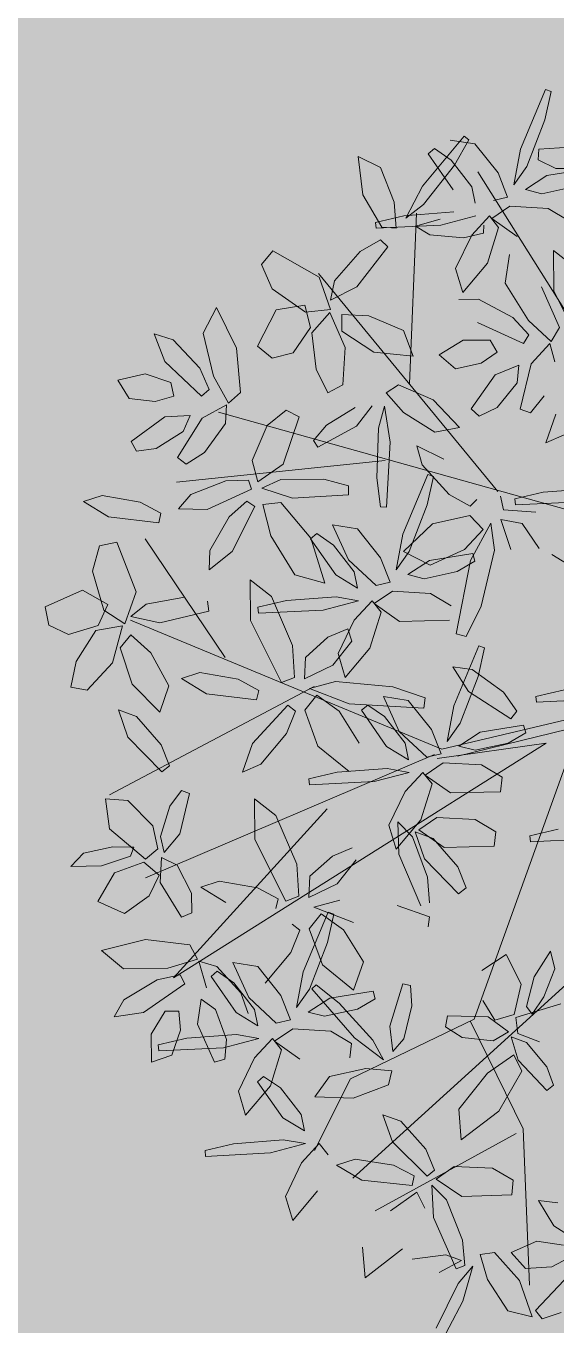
# Model space of a CAD drawing. Header units: metres. Extents: x 349703 to 349913, y 9282546 to 9282694.
# Drawn here: x 349756.698 to 349757.643, y 9282583.063 to 9282585.38 of the extents above; entities that cross this region are included whole.
import ezdxf

# ---------------------------------------------------------------- set-up
doc = ezdxf.new("R2010")
doc.units = ezdxf.units.M
doc.header["$LTSCALE"] = 0.25
doc.layers.add('AREA-VERDE', color=3, linetype='CONTINUOUS', lineweight=9)
doc.layers.add('ARQ-FONDO', color=253, linetype='CONTINUOUS', lineweight=9)

# ---------------------------------------------------------------- blocks, each defined once
blk = doc.blocks.new('ARR2')
at = {"layer": 'ARQ-FONDO', "lineweight": 5}
for p, q in [((2740.4969, 1215.758), (2740.5613, 1215.9124)), ((2740.5613, 1215.9124), (2740.5757, 1215.9071)), ((2740.5757, 1215.9071), (2740.5597, 1215.8335)), ((2740.5597, 1215.8335), (2740.5131, 1215.7133)), ((2740.2447, 1215.6629), (2740.3517, 1215.7915)), ((2740.3155, 1215.7818), (2740.3795, 1215.772)), ((2740.3638, 1215.7823), (2740.3269, 1215.7166)), ((2740.3517, 1215.7915), (2740.3638, 1215.7823)), ((2740.2591, 1215.7464), (2740.275, 1215.7598)), ((2740.3237, 1215.6533), (2740.2591, 1215.7464)), ((2740.275, 1215.7598), (2740.3182, 1215.7302)), ((2740.3795, 1215.772), (2740.4392, 1215.697)), ((2740.4795, 1215.666), (2740.4969, 1215.758)), ((2740.5439, 1215.7583), (2740.5421, 1215.7305)), ((2740.651, 1215.7651), (2740.5439, 1215.7583)), ((2740.0784, 1215.739), (2740.1366, 1215.7108)), ((2740.0908, 1215.6409), (2740.0784, 1215.739)), ((2740.1366, 1215.7108), (2740.1716, 1215.6216)), ((2740.3269, 1215.7166), (2740.2471, 1215.6155)), ((2740.3182, 1215.7302), (2740.3715, 1215.6613)), ((2740.5131, 1215.7133), (2740.4795, 1215.666)), ((2740.5421, 1215.7305), (2740.5883, 1215.7088)), ((2740.5649, 1215.69), (2740.6768, 1215.7084)), ((2740.5883, 1215.7088), (2740.6705, 1215.7081)), ((2740.9083, 1214.8699), (2740.3874, 1215.6998)), ((2740.4392, 1215.697), (2740.4639, 1215.6344)), ((2740.5097, 1215.6541), (2740.5649, 1215.69)), ((2740.1395, 1215.5571), (2740.0908, 1215.6409)), ((2740.2011, 1215.5801), (2740.2447, 1215.6629)), ((2740.3715, 1215.6613), (2740.3799, 1215.6189)), ((2740.5516, 1215.6435), (2740.5097, 1215.6541)), ((2740.6367, 1215.6619), (2740.5516, 1215.6435)), ((2740.1716, 1215.6216), (2740.1769, 1215.5545)), ((2740.2471, 1215.6155), (2740.2011, 1215.5801)), ((2740.4696, 1215.6112), (2740.4227, 1215.5791)), ((2740.4639, 1215.6344), (2740.4274, 1215.6259)), ((2740.5679, 1215.6056), (2740.4696, 1215.6112)), ((2740.1231, 1215.5696), (2740.1965, 1215.5868)), ((2740.1965, 1215.5868), (2740.325, 1215.5964)), ((2740.2106, 1215.153), (2740.2292, 1215.5932)), ((2740.2265, 1215.5599), (2740.2898, 1215.578)), ((2740.3822, 1215.5865), (2740.2916, 1215.5626)), ((2740.3715, 1215.5367), (2740.4174, 1215.5861)), ((2740.4174, 1215.5861), (2740.4407, 1215.5567)), ((2740.4227, 1215.5791), (2740.4881, 1215.5333)), ((2740.6214, 1215.5737), (2740.5679, 1215.6056)), ((2740.1246, 1215.5544), (2740.1231, 1215.5696)), ((2740.2916, 1215.5626), (2740.1246, 1215.5544)), ((2740.1769, 1215.5545), (2740.1395, 1215.5571)), ((2740.2634, 1215.5374), (2740.2265, 1215.5599)), ((2740.4012, 1215.5418), (2740.3501, 1215.53)), ((2740.4021, 1215.5626), (2740.4012, 1215.5418)), ((2740.4407, 1215.5567), (2740.412, 1215.4642)), ((2740.0756, 1215.4032), (2740.1553, 1215.5061)), ((2740.1362, 1215.5242), (2740.0835, 1215.4945)), ((2740.1553, 1215.5061), (2740.1362, 1215.5242)), ((2740.3501, 1215.53), (2740.2634, 1215.5374)), ((2740.3295, 1215.4506), (2740.3715, 1215.5367)), ((2739.8586, 1215.4962), (2739.8296, 1215.4607)), ((2739.9781, 1215.4281), (2739.8586, 1215.4962)), ((2740.0835, 1215.4945), (2740.0179, 1215.4191)), ((2740.4684, 1215.4864), (2740.4573, 1215.4131)), ((2740.5822, 1215.4968), (2740.5832, 1215.3922)), ((2740.637, 1215.4539), (2740.5822, 1215.4968)), ((2739.8296, 1215.4607), (2739.8571, 1215.3984)), ((2740.3481, 1215.3887), (2740.3295, 1215.4506)), ((2740.412, 1215.4642), (2740.3481, 1215.3887)), ((2740.4388, 1214.8759), (2739.976, 1215.4379)), ((2740.0073, 1215.3451), (2739.9781, 1215.4281)), ((2740.0179, 1215.4191), (2740.0071, 1215.3694)), ((2740.4573, 1215.4131), (2740.5173, 1215.3163)), ((2739.8571, 1215.3984), (2739.9431, 1215.3383)), ((2740.0071, 1215.3694), (2740.0756, 1215.4032)), ((2740.389, 1215.3716), (2740.3382, 1215.371)), ((2740.4773, 1215.3247), (2740.389, 1215.3716)), ((2740.5972, 1215.2983), (2740.5509, 1215.4036)), ((2740.5832, 1215.3922), (2740.6628, 1215.2325)), ((2739.7133, 1215.35), (2739.6795, 1215.2841)), ((2739.7653, 1215.2453), (2739.7133, 1215.35)), ((2739.8676, 1215.3444), (2739.8196, 1215.2508)), ((2739.9413, 1215.356), (2739.8676, 1215.3444)), ((2739.9561, 1215.2983), (2739.9413, 1215.356)), ((2739.9431, 1215.3383), (2740.0073, 1215.3451)), ((2740.0056, 1215.3371), (2739.9592, 1215.2846)), ((2740.0452, 1215.2467), (2740.0056, 1215.3371)), ((2740.0367, 1215.3322), (2740.0362, 1215.2887)), ((2740.106, 1215.3285), (2740.0367, 1215.3322)), ((2740.1957, 1215.291), (2740.106, 1215.3285)), ((2740.3865, 1215.3118), (2740.5047, 1215.2573)), ((2740.5181, 1215.28), (2740.4773, 1215.3247)), ((2740.5173, 1215.3163), (2740.5759, 1215.2626)), ((2739.5532, 1215.2819), (2739.5802, 1215.2105)), ((2739.6016, 1215.2664), (2739.5532, 1215.2819)), ((2739.6795, 1215.2841), (2739.7057, 1215.1732)), ((2739.9112, 1215.2329), (2739.9561, 1215.2983)), ((2739.9592, 1215.2846), (2739.9701, 1215.1908)), ((2740.0362, 1215.2887), (2740.1191, 1215.2351)), ((2740.22, 1215.2242), (2740.1957, 1215.291)), ((2740.5047, 1215.2573), (2740.5181, 1215.28)), ((2740.5759, 1215.2626), (2740.5972, 1215.2983)), ((2739.6704, 1215.1939), (2739.6016, 1215.2664)), ((2739.7758, 1215.1308), (2739.7653, 1215.2453)), ((2739.8196, 1215.2508), (2739.8566, 1215.2193)), ((2740.0388, 1215.1509), (2740.0452, 1215.2467)), ((2740.3489, 1215.266), (2740.2873, 1215.2282)), ((2740.4185, 1215.2657), (2740.3489, 1215.266)), ((2740.4367, 1215.2349), (2740.4185, 1215.2657)), ((2740.573, 1215.2569), (2740.5243, 1215.2046)), ((2740.5854, 1215.2099), (2740.573, 1215.2569)), ((2739.5802, 1215.2105), (2739.675, 1215.1212)), ((2739.8566, 1215.2193), (2739.9112, 1215.2329)), ((2740.1191, 1215.2351), (2740.22, 1215.2242)), ((2740.2873, 1215.2282), (2740.3294, 1215.1922)), ((2740.3294, 1215.1922), (2740.396, 1215.2062)), ((2740.396, 1215.2062), (2740.4367, 1215.2349)), ((2740.5243, 1215.2046), (2740.4964, 1215.088)), ((2739.53, 1215.179), (2739.4596, 1215.1626)), ((2739.5959, 1215.1565), (2739.53, 1215.179)), ((2739.6949, 1215.1385), (2739.6704, 1215.1939)), ((2739.7057, 1215.1732), (2739.7441, 1215.1036)), ((2739.9701, 1215.1908), (2740.0006, 1215.1305)), ((2740.4321, 1215.1766), (2740.3701, 1215.089)), ((2740.4924, 1215.2011), (2740.4321, 1215.1766)), ((2740.4887, 1215.156), (2740.4924, 1215.2011)), ((2739.4596, 1215.1626), (2739.4881, 1215.1152)), ((2739.6034, 1215.1216), (2739.5959, 1215.1565)), ((2739.675, 1215.1212), (2739.6949, 1215.1385)), ((2740.0006, 1215.1305), (2740.0388, 1215.1509)), ((2740.151, 1215.1302), (2740.1826, 1215.1504)), ((2740.1826, 1215.1504), (2740.2716, 1215.112)), ((2740.4365, 1215.0925), (2740.4887, 1215.156)), ((2739.4881, 1215.1152), (2739.5557, 1215.1074)), ((2739.5557, 1215.1074), (2739.6034, 1215.1216)), ((2739.7441, 1215.1036), (2739.7758, 1215.1308)), ((2740.1952, 1215.0794), (2740.151, 1215.1302)), ((2740.2716, 1215.112), (2740.34, 1215.0406)), ((2740.5225, 1215.0785), (2740.5583, 1215.122)), ((2739.6455, 1215.0719), (2739.5805, 1215.0678)), ((2739.6277, 1215.0303), (2739.6455, 1215.0719)), ((2739.7396, 1215.0992), (2739.6768, 1215.065)), ((2740.9134, 1214.7457), (2739.7186, 1215.0803)), ((2739.7365, 1215.0507), (2739.7396, 1215.0992)), ((2739.8927, 1215.0854), (2739.8445, 1215.0461)), ((2739.9262, 1215.0684), (2739.8927, 1215.0854)), ((2739.9972, 1215.0468), (2740.0713, 1215.0925)), ((2740.1143, 1215.0964), (2740.0742, 1215.0442)), ((2740.1309, 1215.0394), (2740.1468, 1215.0953)), ((2740.1468, 1215.0953), (2740.161, 1215.0027)), ((2740.2764, 1215.0286), (2740.1952, 1215.0794)), ((2740.3701, 1215.089), (2740.3905, 1215.0702)), ((2740.3905, 1215.0702), (2740.4365, 1215.0925)), ((2740.4964, 1215.088), (2740.5225, 1215.0785)), ((2740.5625, 1215.0016), (2740.5878, 1215.0754)), ((2739.5805, 1215.0678), (2739.4939, 1215.0044)), ((2739.6768, 1215.065), (2739.6133, 1214.9633)), ((2739.6829, 1214.976), (2739.7365, 1215.0507)), ((2739.8445, 1215.0461), (2739.8056, 1214.9557)), ((2739.885, 1214.9464), (2739.9262, 1215.0684)), ((2739.9632, 1215.007), (2739.9972, 1215.0468)), ((2740.0742, 1215.0442), (2739.9748, 1214.9897)), ((2740.1269, 1214.9107), (2740.1309, 1215.0394)), ((2740.34, 1215.0406), (2740.2764, 1215.0286)), ((2739.4939, 1215.0044), (2739.5073, 1214.9801)), ((2739.558, 1214.9867), (2739.6277, 1215.0303)), ((2739.9748, 1214.9897), (2739.9632, 1215.007)), ((2740.6097, 1215.0218), (2740.5625, 1215.0016)), ((2739.5073, 1214.9801), (2739.558, 1214.9867)), ((2739.6351, 1214.946), (2739.6829, 1214.976)), ((2740.161, 1215.0027), (2740.1516, 1214.8357)), ((2740.2295, 1214.9936), (2740.2993, 1214.9588)), ((2740.2433, 1214.9442), (2740.2295, 1214.9936)), ((2740.1478, 1214.9555), (2739.6101, 1214.8999)), ((2739.6133, 1214.9633), (2739.6351, 1214.946)), ((2739.8056, 1214.9557), (2739.8197, 1214.9006)), ((2739.8197, 1214.9006), (2739.885, 1214.9464)), ((2740.3129, 1214.8681), (2740.2433, 1214.9442)), ((2739.7376, 1214.9031), (2739.6474, 1214.8683)), ((2739.7961, 1214.9051), (2739.7376, 1214.9031)), ((2739.804, 1214.8814), (2739.7961, 1214.9051)), ((2739.879, 1214.9068), (2739.8301, 1214.8844)), ((2739.9901, 1214.9079), (2739.879, 1214.9068)), ((2740.054, 1214.8904), (2739.9901, 1214.9079)), ((2740.1363, 1214.8359), (2740.1269, 1214.9107)), ((2740.194, 1214.7655), (2740.2585, 1214.9199)), ((2740.2728, 1214.9146), (2740.2568, 1214.841)), ((2740.2585, 1214.9199), (2740.2728, 1214.9146)), ((2739.6893, 1214.8297), (2739.804, 1214.8814)), ((2739.8301, 1214.8844), (2739.9091, 1214.8588)), ((2740.0534, 1214.8668), (2740.054, 1214.8904)), ((2740.4822, 1214.8564), (2740.5556, 1214.8737)), ((2740.5556, 1214.8737), (2740.6841, 1214.8833)), ((2739.4186, 1214.8655), (2739.3709, 1214.8502)), ((2739.3709, 1214.8502), (2739.4356, 1214.8106)), ((2739.5171, 1214.8484), (2739.4186, 1214.8655)), ((2739.5701, 1214.8197), (2739.5171, 1214.8484)), ((2739.6474, 1214.8683), (2739.6156, 1214.8313)), ((2739.7915, 1214.8504), (2739.7464, 1214.8104)), ((2739.754, 1214.7209), (2739.8126, 1214.837)), ((2739.8126, 1214.837), (2739.7915, 1214.8504)), ((2739.833, 1214.842), (2739.8791, 1214.847)), ((2739.8538, 1214.7616), (2739.833, 1214.842)), ((2739.8791, 1214.847), (2739.9563, 1214.7558)), ((2739.9091, 1214.8588), (2740.0534, 1214.8668)), ((2740.1516, 1214.8357), (2740.1363, 1214.8359)), ((2740.2568, 1214.841), (2740.2102, 1214.7209)), ((2740.3669, 1214.8376), (2740.3129, 1214.8681)), ((2740.3846, 1214.8552), (2740.3669, 1214.8376)), ((2740.4451, 1214.8636), (2740.4533, 1214.8284)), ((2740.4837, 1214.8412), (2740.4822, 1214.8564)), ((2740.6508, 1214.8495), (2740.4837, 1214.8412)), ((2739.4356, 1214.8106), (2739.5648, 1214.7953)), ((2739.5648, 1214.7953), (2739.5701, 1214.8197)), ((2739.6156, 1214.8313), (2739.6893, 1214.8297)), ((2739.7464, 1214.8104), (2739.6966, 1214.7238)), ((2740.3668, 1214.8135), (2740.2699, 1214.792)), ((2740.4009, 1214.7777), (2740.3668, 1214.8135)), ((2740.4466, 1214.8032), (2740.5011, 1214.7936)), ((2740.4721, 1214.7265), (2740.4466, 1214.8032)), ((2740.4533, 1214.8284), (2740.5361, 1214.8228)), ((2740.0127, 1214.7894), (2740.0766, 1214.7795)), ((2740.0534, 1214.6993), (2740.0127, 1214.7894)), ((2740.0766, 1214.7795), (2740.1363, 1214.7046)), ((2740.2699, 1214.792), (2740.1951, 1214.7214)), ((2740.3525, 1214.7262), (2740.4009, 1214.7777)), ((2740.4206, 1214.794), (2740.3678, 1214.698)), ((2740.4296, 1214.7249), (2740.4206, 1214.794)), ((2740.5011, 1214.7936), (2740.5447, 1214.7292)), ((2739.4116, 1214.7359), (2739.3941, 1214.6702)), ((2739.4565, 1214.7454), (2739.4116, 1214.7359)), ((2739.5069, 1214.6174), (2739.4565, 1214.7454)), ((2739.7357, 1214.4481), (2739.5297, 1214.7537)), ((2739.9155, 1214.661), (2739.8538, 1214.7616)), ((2739.9562, 1214.7539), (2739.9722, 1214.7673)), ((2740.0209, 1214.6608), (2739.9562, 1214.7539)), ((2739.9563, 1214.7558), (2739.9924, 1214.6394)), ((2739.9722, 1214.7673), (2740.0154, 1214.7377)), ((2740.0154, 1214.7377), (2740.0687, 1214.6688)), ((2740.1767, 1214.6735), (2740.194, 1214.7655)), ((2739.6966, 1214.7238), (2739.6946, 1214.6737)), ((2739.6946, 1214.6737), (2739.754, 1214.7209)), ((2740.1363, 1214.7046), (2740.1611, 1214.6419)), ((2740.2102, 1214.7209), (2740.1767, 1214.6735)), ((2740.1951, 1214.7214), (2740.2639, 1214.6861)), ((2740.2621, 1214.6975), (2740.3739, 1214.7159)), ((2740.2639, 1214.6861), (2740.3525, 1214.7262)), ((2740.3739, 1214.7159), (2740.3792, 1214.6957)), ((2740.3958, 1214.5805), (2740.4296, 1214.7249)), ((2740.5776, 1214.7132), (2740.6423, 1214.6736)), ((2739.3941, 1214.6702), (2739.4234, 1214.5694)), ((2740.1246, 1214.6335), (2740.0534, 1214.6993)), ((2740.0687, 1214.6688), (2740.077, 1214.6264)), ((2740.2069, 1214.6617), (2740.2621, 1214.6975)), ((2740.3339, 1214.6694), (2740.2488, 1214.651)), ((2740.3678, 1214.698), (2740.3311, 1214.5088)), ((2740.3792, 1214.6957), (2740.3339, 1214.6694)), ((2739.8002, 1214.6476), (2739.8013, 1214.543)), ((2739.8551, 1214.6047), (2739.8002, 1214.6476)), ((2739.9924, 1214.6394), (2739.9155, 1214.661)), ((2740.077, 1214.6264), (2740.0209, 1214.6608)), ((2740.1611, 1214.6419), (2740.1246, 1214.6335)), ((2740.2488, 1214.651), (2740.2069, 1214.6617)), ((2739.3684, 1214.6215), (2739.2724, 1214.5786)), ((2739.4331, 1214.5843), (2739.3684, 1214.6215)), ((2739.4777, 1214.5345), (2739.5069, 1214.6174)), ((2739.6307, 1214.6032), (2739.5323, 1214.5855)), ((2739.9093, 1214.4789), (2739.8551, 1214.6047)), ((2739.8937, 1214.5944), (2740.0221, 1214.604)), ((2740.0221, 1214.604), (2740.0793, 1214.594)), ((2740.1668, 1214.6187), (2740.1199, 1214.5866)), ((2740.2651, 1214.6131), (2740.1668, 1214.6187)), ((2740.3185, 1214.5812), (2740.2651, 1214.6131)), ((2739.2724, 1214.5786), (2739.2815, 1214.5308)), ((2739.4085, 1214.5301), (2739.4331, 1214.5843)), ((2739.4234, 1214.5694), (2739.4777, 1214.5345)), ((2739.5323, 1214.5855), (2739.4928, 1214.5535)), ((2739.6939, 1214.5672), (2739.6904, 1214.5933)), ((2739.8203, 1214.5771), (2739.8937, 1214.5944)), ((2739.8217, 1214.5619), (2739.8203, 1214.5771)), ((2739.9888, 1214.5701), (2739.8217, 1214.5619)), ((2740.0793, 1214.594), (2739.9888, 1214.5701)), ((2740.0687, 1214.5443), (2740.1145, 1214.5936)), ((2740.1145, 1214.5936), (2740.1379, 1214.5643)), ((2740.1199, 1214.5866), (2740.1853, 1214.5408)), ((2740.3567, 1214.502), (2740.3958, 1214.5805)), ((2740.2945, 1214.2111), (2739.492, 1214.5443)), ((2739.4928, 1214.5535), (2739.5673, 1214.5369)), ((2739.5673, 1214.5369), (2739.6939, 1214.5672)), ((2739.8013, 1214.543), (2739.8809, 1214.3833)), ((2740.0267, 1214.4581), (2740.0687, 1214.5443)), ((2740.1379, 1214.5643), (2740.1091, 1214.4717)), ((2740.1853, 1214.5408), (2740.314, 1214.544)), ((2739.2815, 1214.5308), (2739.3325, 1214.5073)), ((2739.3325, 1214.5073), (2739.4085, 1214.5301)), ((2739.4023, 1214.5175), (2739.352, 1214.4375)), ((2739.4714, 1214.5293), (2739.4023, 1214.5175)), ((2739.4456, 1214.434), (2739.4714, 1214.5293)), ((2739.4925, 1214.506), (2739.4649, 1214.4724)), ((2739.5442, 1214.4597), (2739.4925, 1214.506)), ((2740.0008, 1214.4999), (2740.0516, 1214.5215)), ((2740.0516, 1214.5215), (2740.0623, 1214.4899)), ((2740.3311, 1214.5088), (2740.3567, 1214.502)), ((2739.4649, 1214.4724), (2739.4959, 1214.3786)), ((2739.9147, 1214.3961), (2739.9093, 1214.4789)), ((2739.9428, 1214.4481), (2740.0008, 1214.4999)), ((2740.0623, 1214.4899), (2740.0131, 1214.4282)), ((2740.1091, 1214.4717), (2740.0453, 1214.3962)), ((2740.3251, 1214.3232), (2740.3896, 1214.4776)), ((2740.4039, 1214.4723), (2740.3879, 1214.3987)), ((2740.3896, 1214.4776), (2740.4039, 1214.4723)), ((2739.352, 1214.4375), (2739.338, 1214.3714)), ((2739.3805, 1214.3634), (2739.4456, 1214.434)), ((2739.5906, 1214.3743), (2739.5442, 1214.4597)), ((2739.9405, 1214.3928), (2739.9428, 1214.4481)), ((2740.0453, 1214.3962), (2740.0267, 1214.4581)), ((2739.6708, 1214.4087), (2739.6231, 1214.3935)), ((2739.7693, 1214.3916), (2739.6708, 1214.4087)), ((2740.0131, 1214.4282), (2739.9405, 1214.3928)), ((2740.3225, 1214.4241), (2740.3631, 1214.3601)), ((2740.372, 1214.4168), (2740.3225, 1214.4241)), ((2740.4529, 1214.3582), (2740.372, 1214.4168)), ((2739.338, 1214.3714), (2739.3805, 1214.3634)), ((2739.9655, 1214.3726), (2739.4378, 1214.0937)), ((2739.4959, 1214.3786), (2739.5677, 1214.307)), ((2739.5677, 1214.307), (2739.5906, 1214.3743)), ((2739.6231, 1214.3935), (2739.6878, 1214.3539)), ((2739.8223, 1214.3629), (2739.7693, 1214.3916)), ((2739.8809, 1214.3833), (2739.9147, 1214.3961)), ((2740.0204, 1214.3863), (2739.9531, 1214.3682)), ((2739.9531, 1214.3682), (2740.0553, 1214.3287)), ((2740.168, 1214.372), (2740.0204, 1214.3863)), ((2740.251, 1214.3436), (2740.168, 1214.372)), ((2740.3879, 1214.3987), (2740.3413, 1214.2785)), ((2739.6878, 1214.3539), (2739.817, 1214.3385)), ((2739.817, 1214.3385), (2739.8223, 1214.3629)), ((2739.9718, 1214.3509), (2739.9409, 1214.3123)), ((2740.0294, 1214.3098), (2739.9718, 1214.3509)), ((2740.1438, 1214.347), (2740.2077, 1214.3372)), ((2740.1845, 1214.2569), (2740.1438, 1214.347)), ((2740.2077, 1214.3372), (2740.2674, 1214.2622)), ((2740.2477, 1214.3174), (2740.251, 1214.3436)), ((2740.9352, 1214.3642), (2740.2945, 1214.2111)), ((2740.3345, 1214.1933), (2740.9358, 1214.3402)), ((2740.3631, 1214.3601), (2740.4724, 1214.2895)), ((2740.4879, 1214.3091), (2740.4529, 1214.3582)), ((2740.5368, 1214.3474), (2740.6102, 1214.3646)), ((2740.5383, 1214.3322), (2740.5368, 1214.3474)), ((2740.7053, 1214.3404), (2740.5383, 1214.3322)), ((2739.4613, 1214.3126), (2739.4851, 1214.2428)), ((2739.5071, 1214.2954), (2739.4613, 1214.3126)), ((2739.8059, 1214.2262), (2739.8972, 1214.3245)), ((2739.917, 1214.3092), (2739.8939, 1214.2517)), ((2739.8972, 1214.3245), (2739.917, 1214.3092)), ((2739.9409, 1214.3123), (2739.9751, 1214.2191)), ((2740.0808, 1214.2273), (2740.0294, 1214.3098)), ((2740.0553, 1214.3287), (2740.2477, 1214.3174)), ((2740.0873, 1214.3116), (2740.1033, 1214.325)), ((2740.152, 1214.2185), (2740.0873, 1214.3116)), ((2740.1033, 1214.325), (2740.1465, 1214.2954)), ((2740.3077, 1214.2312), (2740.3251, 1214.3232)), ((2740.4724, 1214.2895), (2740.4879, 1214.3091)), ((2739.5706, 1214.2225), (2739.5071, 1214.2954)), ((2740.1465, 1214.2954), (2740.1997, 1214.2265)), ((2740.3413, 1214.2785), (2740.3077, 1214.2312)), ((2740.3932, 1214.2552), (2740.505, 1214.2735)), ((2740.505, 1214.2735), (2740.5103, 1214.2534)), ((2739.4851, 1214.2428), (2739.573, 1214.1527)), ((2739.8939, 1214.2517), (2739.8278, 1214.1726)), ((2740.2557, 1214.1911), (2740.1845, 1214.2569)), ((2740.2674, 1214.2622), (2740.2922, 1214.1996)), ((2740.338, 1214.2193), (2740.3932, 1214.2552)), ((2740.5103, 1214.2534), (2740.4649, 1214.2271)), ((2739.5925, 1214.1683), (2739.5706, 1214.2225)), ((2739.6024, 1213.6218), (2740.5631, 1214.2272)), ((2739.7806, 1214.1524), (2739.8059, 1214.2262)), ((2739.9751, 1214.2191), (2740.055, 1214.1543)), ((2740.2081, 1214.1841), (2740.152, 1214.2185)), ((2740.1997, 1214.2265), (2740.2081, 1214.1841)), ((2740.2922, 1214.1996), (2740.2557, 1214.1911)), ((2740.2821, 1214.1872), (2740.5631, 1214.2272)), ((2740.3798, 1214.2087), (2740.338, 1214.2193)), ((2740.6354, 1214.2321), (2740.3772, 1213.5152)), ((2740.4649, 1214.2271), (2740.3798, 1214.2087)), ((2740.275, 1214.1978), (2739.5306, 1213.8801)), ((2739.573, 1214.1527), (2739.5925, 1214.1683)), ((2739.8278, 1214.1726), (2739.7806, 1214.1524)), ((2740.2979, 1214.1764), (2740.251, 1214.1443)), ((2740.3961, 1214.1708), (2740.2979, 1214.1764)), ((2740.4496, 1214.1389), (2740.3961, 1214.1708)), ((2739.9514, 1214.1348), (2740.0247, 1214.152)), ((2739.9528, 1214.1196), (2739.9514, 1214.1348)), ((2740.0247, 1214.152), (2740.1532, 1214.1616)), ((2740.2104, 1214.1517), (2740.1199, 1214.1278)), ((2740.1532, 1214.1616), (2740.2104, 1214.1517)), ((2740.1997, 1214.1019), (2740.2456, 1214.1512)), ((2740.2456, 1214.1512), (2740.269, 1214.1219)), ((2740.251, 1214.1443), (2740.3164, 1214.0985)), ((2740.4451, 1214.1016), (2740.4496, 1214.1389)), ((2739.6232, 1214.1048), (2739.5933, 1214.0649)), ((2739.6442, 1214.0974), (2739.6232, 1214.1048)), ((2740.1199, 1214.1278), (2739.9528, 1214.1196)), ((2740.1577, 1214.0158), (2740.1997, 1214.1019)), ((2740.269, 1214.1219), (2740.2402, 1214.0293)), ((2740.3164, 1214.0985), (2740.4451, 1214.1016)), ((2739.4275, 1214.0832), (2739.4379, 1214.006)), ((2739.4852, 1214.0795), (2739.4275, 1214.0832)), ((2739.5495, 1214.0136), (2739.4852, 1214.0795)), ((2739.6192, 1213.9933), (2739.6442, 1214.0974)), ((2739.8116, 1214.0835), (2739.8126, 1213.9789)), ((2739.8665, 1214.0407), (2739.8116, 1214.0835)), ((2739.5933, 1214.0649), (2739.5695, 1213.9862)), ((2739.9988, 1214.0577), (2739.6024, 1213.6218)), ((2739.9206, 1213.9149), (2739.8665, 1214.0407)), ((2740.2815, 1214.0357), (2740.2346, 1214.0036)), ((2740.3798, 1214.0302), (2740.2815, 1214.0357)), ((2739.4379, 1214.006), (2739.5303, 1213.928)), ((2739.5623, 1213.9548), (2739.5495, 1214.0136)), ((2740.1764, 1213.9539), (2740.1577, 1214.0158)), ((2740.2402, 1214.0293), (2740.1764, 1213.9539)), ((2740.1806, 1214.0237), (2740.1836, 1213.9407)), ((2740.2183, 1213.9854), (2740.1806, 1214.0237)), ((2740.2346, 1214.0036), (2740.3, 1213.9579)), ((2740.4332, 1213.9983), (2740.3798, 1214.0302)), ((2740.5209, 1213.988), (2740.5943, 1214.0052)), ((2739.5695, 1213.9862), (2739.5786, 1213.9451)), ((2739.5786, 1213.9451), (2739.6192, 1213.9933)), ((2739.8126, 1213.9789), (2739.8923, 1213.8193)), ((2740.2574, 1213.8814), (2740.2183, 1213.9854)), ((2740.2258, 1213.998), (2740.2495, 1213.9283)), ((2740.2715, 1213.9808), (2740.2258, 1213.998)), ((2740.3351, 1213.908), (2740.2715, 1213.9808)), ((2740.4287, 1213.961), (2740.4332, 1213.9983)), ((2740.5224, 1213.9728), (2740.5209, 1213.988)), ((2740.6894, 1213.981), (2740.5224, 1213.9728)), ((2739.3382, 1213.9093), (2739.3704, 1213.9437)), ((2739.3704, 1213.9437), (2739.4465, 1213.9596)), ((2739.4916, 1213.9352), (2739.4174, 1213.9104)), ((2739.4465, 1213.9596), (2739.5001, 1213.9584)), ((2739.5001, 1213.9584), (2739.4916, 1213.9352)), ((2739.5303, 1213.928), (2739.5623, 1213.9548)), ((2739.5716, 1213.9325), (2739.5681, 1213.8679)), ((2739.6124, 1213.9121), (2739.5716, 1213.9325)), ((2739.9542, 1213.884), (2740.0122, 1213.9358)), ((2740.0122, 1213.9358), (2740.063, 1213.9574)), ((2740.1836, 1213.9407), (2740.2405, 1213.8078)), ((2740.3, 1213.9579), (2740.4287, 1213.961)), ((2739.4174, 1213.9104), (2739.3382, 1213.9093)), ((2739.5265, 1213.9202), (2739.4505, 1213.8928)), ((2739.5661, 1213.887), (2739.5265, 1213.9202)), ((2739.6492, 1213.8404), (2739.6124, 1213.9121)), ((2739.926, 1213.8321), (2739.9206, 1213.9149)), ((2740.0736, 1213.9259), (2740.0245, 1213.8642)), ((2740.2495, 1213.9283), (2740.3375, 1213.8381)), ((2740.357, 1213.8537), (2740.3351, 1213.908)), ((2739.4505, 1213.8928), (2739.4079, 1213.8186)), ((2739.5402, 1213.8332), (2739.5661, 1213.887)), ((2739.5681, 1213.8679), (2739.6233, 1213.778)), ((2739.7206, 1213.8712), (2739.6729, 1213.856)), ((2739.8191, 1213.8541), (2739.7206, 1213.8712)), ((2739.9519, 1213.8288), (2739.9542, 1213.884)), ((2740.9133, 1213.8764), (2740.0653, 1213.1056)), ((2740.2628, 1213.8153), (2740.2574, 1213.8814)), ((2739.4768, 1213.7881), (2739.5402, 1213.8332)), ((2739.65, 1213.7897), (2739.6492, 1213.8404)), ((2739.6729, 1213.856), (2739.7376, 1213.8164)), ((2739.8721, 1213.8254), (2739.8191, 1213.8541)), ((2739.8923, 1213.8193), (2739.926, 1213.8321)), ((2740.0245, 1213.8642), (2739.9519, 1213.8288)), ((2740.3375, 1213.8381), (2740.357, 1213.8537)), ((2739.4079, 1213.8186), (2739.4768, 1213.7881)), ((2739.8668, 1213.801), (2739.8721, 1213.8254)), ((2740.0317, 1213.8223), (2739.9645, 1213.8042)), ((2739.9645, 1213.8042), (2740.0667, 1213.7646)), ((2740.2623, 1213.7796), (2740.1793, 1213.808)), ((2739.6233, 1213.778), (2739.65, 1213.7897)), ((2739.9372, 1213.6373), (2740.0016, 1213.7916)), ((2739.9832, 1213.7869), (2739.9522, 1213.7483)), ((2740.0407, 1213.7457), (2739.9832, 1213.7869)), ((2740.016, 1213.7864), (2740, 1213.7127)), ((2740.0016, 1213.7916), (2740.016, 1213.7864)), ((2740.259, 1213.7534), (2740.2623, 1213.7796)), ((2739.9284, 1213.7452), (2739.9053, 1213.6876)), ((2739.9086, 1213.7605), (2739.9284, 1213.7452)), ((2739.9522, 1213.7483), (2739.9865, 1213.6551)), ((2740.0922, 1213.6632), (2740.0407, 1213.7457)), ((2739.5303, 1213.7208), (2739.4169, 1213.6922)), ((2739.6444, 1213.7067), (2739.5303, 1213.7208)), ((2739.6642, 1213.67), (2739.6444, 1213.7067)), ((2740, 1213.7127), (2739.9534, 1213.5926)), ((2739.4169, 1213.6922), (2739.4742, 1213.6452)), ((2739.588, 1213.6472), (2739.6642, 1213.67)), ((2739.6676, 1213.6646), (2739.6876, 1213.596)), ((2739.7143, 1213.6513), (2739.6676, 1213.6646)), ((2739.9053, 1213.6876), (2739.8391, 1213.6086)), ((2740.4603, 1213.6823), (2740.3971, 1213.6412)), ((2740.4991, 1213.606), (2740.4603, 1213.6823)), ((2740.532, 1213.6241), (2740.5743, 1213.6911)), ((2740.5743, 1213.6911), (2740.5856, 1213.6453)), ((2739.4742, 1213.6452), (2739.588, 1213.6472)), ((2739.6994, 1213.6256), (2739.7153, 1213.639)), ((2739.7759, 1213.583), (2739.7143, 1213.6513)), ((2739.7153, 1213.639), (2739.7585, 1213.6094)), ((2739.7558, 1213.6611), (2739.8198, 1213.6513)), ((2739.7965, 1213.571), (2739.7558, 1213.6611)), ((2739.8198, 1213.6513), (2739.8795, 1213.5763)), ((2739.9198, 1213.5452), (2739.9372, 1213.6373)), ((2739.9865, 1213.6551), (2740.0663, 1213.5903)), ((2740.0663, 1213.5903), (2740.0922, 1213.6632)), ((2740.5856, 1213.6453), (2740.5573, 1213.5728)), ((2739.5604, 1213.6171), (2739.4749, 1213.5653)), ((2739.525, 1213.5325), (2739.6323, 1213.6062)), ((2739.6197, 1213.6293), (2739.5604, 1213.6171)), ((2739.6323, 1213.6062), (2739.6197, 1213.6293)), ((2739.764, 1213.5325), (2739.6994, 1213.6256)), ((2739.7585, 1213.6094), (2739.8118, 1213.5405)), ((2739.9593, 1213.5932), (2739.9704, 1213.6037)), ((2739.9704, 1213.6037), (2740.0293, 1213.5567)), ((2740.1602, 1213.4977), (2740.1934, 1213.6061)), ((2740.1934, 1213.6061), (2740.2138, 1213.6018)), ((2740.2138, 1213.6018), (2740.2172, 1213.5496)), ((2740.4805, 1213.5274), (2740.4991, 1213.606)), ((2740.5122, 1213.5484), (2740.532, 1213.6241)), ((2739.4749, 1213.5653), (2739.4495, 1213.5213)), ((2739.6743, 1213.5669), (2739.6645, 1213.5025)), ((2739.7111, 1213.5406), (2739.6743, 1213.5669)), ((2739.7951, 1213.53), (2739.7759, 1213.583)), ((2739.8677, 1213.5052), (2739.7965, 1213.571)), ((2739.8795, 1213.5763), (2739.9042, 1213.5137)), ((2739.9534, 1213.5926), (2739.9198, 1213.5452)), ((2739.95, 1213.5334), (2740.0052, 1213.5693)), ((2740.069, 1213.4669), (2739.9593, 1213.5932)), ((2740.0052, 1213.5693), (2740.1171, 1213.5876)), ((2740.1223, 1213.5674), (2740.077, 1213.5412)), ((2740.1171, 1213.5876), (2740.1223, 1213.5674)), ((2740.4001, 1213.5635), (2740.4311, 1213.5124)), ((2740.5573, 1213.5728), (2740.5269, 1213.5286)), ((2739.4495, 1213.5213), (2739.525, 1213.5325)), ((2739.581, 1213.5364), (2739.5451, 1213.4767)), ((2739.6168, 1213.5363), (2739.581, 1213.5364)), ((2739.6206, 1213.4867), (2739.6168, 1213.5363)), ((2739.739, 1213.4633), (2739.7111, 1213.5406)), ((2739.8201, 1213.4982), (2739.764, 1213.5325)), ((2739.8118, 1213.5405), (2739.8201, 1213.4982)), ((2739.9919, 1213.5227), (2739.95, 1213.5334)), ((2740.077, 1213.5412), (2739.9919, 1213.5227)), ((2740.0293, 1213.5567), (2740.1162, 1213.4616)), ((2740.2172, 1213.5496), (2740.196, 1213.4651)), ((2740.6007, 1213.5547), (2740.485, 1213.5199)), ((2740.5269, 1213.5286), (2740.5122, 1213.5484)), ((2739.6645, 1213.5025), (2739.708, 1213.4044)), ((2739.9042, 1213.5137), (2739.8677, 1213.5052)), ((2740.3772, 1213.5152), (2740.0587, 1213.3619)), ((2740.1678, 1213.4323), (2740.1602, 1213.4977)), ((2740.3086, 1213.5241), (2740.3038, 1213.4953)), ((2740.414, 1213.5212), (2740.3086, 1213.5241)), ((2740.3684, 1213.5093), (2740.5038, 1213.2324)), ((2740.4661, 1213.4829), (2740.414, 1213.5212)), ((2740.4311, 1213.5124), (2740.4805, 1213.5274)), ((2740.485, 1213.5199), (2740.49, 1213.4785)), ((2739.5451, 1213.4767), (2739.5461, 1213.4045)), ((2739.5634, 1213.4488), (2739.6368, 1213.4661)), ((2739.5986, 1213.4223), (2739.6206, 1213.4867)), ((2739.6368, 1213.4661), (2739.7653, 1213.4757)), ((2739.8225, 1213.4658), (2739.7319, 1213.4419)), ((2739.7347, 1213.4124), (2739.739, 1213.4633)), ((2739.7653, 1213.4757), (2739.8225, 1213.4658)), ((2739.8118, 1213.416), (2739.8577, 1213.4653)), ((2739.8577, 1213.4653), (2739.881, 1213.436)), ((2739.9099, 1213.4904), (2739.863, 1213.4583)), ((2740.0082, 1213.4848), (2739.9099, 1213.4904)), ((2740.0617, 1213.4529), (2740.0082, 1213.4848)), ((2740.1438, 1213.4105), (2740.069, 1213.4669)), ((2740.196, 1213.4651), (2740.1678, 1213.4323)), ((2740.3038, 1213.4953), (2740.3466, 1213.4683)), ((2740.3466, 1213.4683), (2740.4268, 1213.4599)), ((2740.4268, 1213.4599), (2740.4661, 1213.4829)), ((2740.4728, 1213.4701), (2740.491, 1213.4098)), ((2740.5122, 1213.4553), (2740.4728, 1213.4701)), ((2740.49, 1213.4785), (2740.5462, 1213.457)), ((2739.5649, 1213.4336), (2739.5634, 1213.4488)), ((2739.7319, 1213.4419), (2739.5649, 1213.4336)), ((2739.881, 1213.436), (2739.8523, 1213.3434)), ((2739.863, 1213.4583), (2739.9284, 1213.4126)), ((2740.0572, 1213.4157), (2740.0617, 1213.4529)), ((2740.1162, 1213.4616), (2740.1438, 1213.4105)), ((2740.5652, 1213.3924), (2740.5122, 1213.4553)), ((2739.5461, 1213.4045), (2739.5986, 1213.4223)), ((2739.708, 1213.4044), (2739.7347, 1213.4124)), ((2739.7698, 1213.3299), (2739.8118, 1213.416)), ((2740.4116, 1213.3762), (2740.48, 1213.4232)), ((2740.48, 1213.4232), (2740.5005, 1213.3817)), ((2740.491, 1213.4098), (2740.5646, 1213.3319)), ((2739.819, 1213.354), (2739.8349, 1213.3675)), ((2739.8349, 1213.3675), (2739.8782, 1213.3381)), ((2739.9672, 1213.315), (2740.0044, 1213.3679)), ((2740.0044, 1213.3679), (2740.098, 1213.3881)), ((2740.098, 1213.3881), (2740.1651, 1213.3825)), ((2740.1651, 1213.3825), (2740.1565, 1213.3461)), ((2740.3382, 1213.2837), (2740.4116, 1213.3762)), ((2740.5005, 1213.3817), (2740.4413, 1213.2779)), ((2740.5823, 1213.3455), (2740.5652, 1213.3924)), ((2739.7884, 1213.2679), (2739.7698, 1213.3299)), ((2739.8523, 1213.3434), (2739.7884, 1213.2679)), ((2739.8841, 1213.2612), (2739.819, 1213.354)), ((2739.8782, 1213.3381), (2739.9319, 1213.2695)), ((2740.0587, 1213.3619), (2739.9661, 1213.1769)), ((2740.1565, 1213.3461), (2740.066, 1213.3115)), ((2740.5646, 1213.3319), (2740.5823, 1213.3455)), ((2740.066, 1213.3115), (2739.9672, 1213.315)), ((2739.9319, 1213.2695), (2739.9404, 1213.2271)), ((2740.1423, 1213.2687), (2740.1671, 1213.1993)), ((2740.1883, 1213.2521), (2740.1423, 1213.2687)), ((2740.3443, 1213.2041), (2740.3382, 1213.2837)), ((2740.4413, 1213.2779), (2740.3443, 1213.2041)), ((2739.9404, 1213.2271), (2739.8841, 1213.2612)), ((2740.2529, 1213.1802), (2740.1883, 1213.2521)), ((2740.5038, 1213.2324), (2740.5199, 1212.8292)), ((2739.7572, 1213.1941), (2739.8857, 1213.2044)), ((2739.9429, 1213.1948), (2739.8525, 1213.1704)), ((2739.8857, 1213.2044), (2739.9429, 1213.1948)), ((2740.4862, 1213.2206), (2740.1221, 1213.0213)), ((2740.1671, 1213.1993), (2740.2562, 1213.1104)), ((2739.684, 1213.1765), (2739.7572, 1213.1941)), ((2739.6855, 1213.1613), (2739.684, 1213.1765)), ((2739.8525, 1213.1704), (2739.6855, 1213.1613)), ((2739.9325, 1213.1449), (2739.9781, 1213.1945)), ((2739.9781, 1213.1945), (2740.0016, 1213.1653)), ((2740.2755, 1213.1263), (2740.2529, 1213.1802)), ((2739.891, 1213.0586), (2739.9325, 1213.1449)), ((2740.0707, 1213.1547), (2740.0232, 1213.1389)), ((2740.0232, 1213.1389), (2740.0884, 1213.1002)), ((2740.1694, 1213.139), (2740.0707, 1213.1547)), ((2740.2228, 1213.1111), (2740.1694, 1213.139)), ((2740.3262, 1213.1354), (2740.2797, 1213.1026)), ((2740.4245, 1213.1312), (2740.3262, 1213.1354)), ((2740.4784, 1213.1), (2740.4245, 1213.1312)), ((2740.0884, 1213.1002), (2740.2178, 1213.0866)), ((2740.2178, 1213.0866), (2740.2228, 1213.1111)), ((2740.2562, 1213.1104), (2740.2755, 1213.1263)), ((2740.2797, 1213.1026), (2740.3457, 1213.0578)), ((2740.4744, 1213.0627), (2740.4784, 1213.1)), ((2739.9734, 1213.0725), (2739.9099, 1212.9967)), ((2740.1619, 1213.0213), (2740.2296, 1213.0693)), ((2740.2296, 1213.0693), (2740.2507, 1213.028)), ((2740.2683, 1213.0871), (2740.2724, 1213.0041)), ((2740.3065, 1213.0494), (2740.2683, 1213.0871)), ((2740.3457, 1213.0578), (2740.4744, 1213.0627)), ((2739.9099, 1212.9967), (2739.891, 1213.0586)), ((2740.3471, 1212.9459), (2740.3065, 1213.0494)), ((2740.5432, 1213.0483), (2740.5828, 1212.983)), ((2740.5936, 1213.0419), (2740.5432, 1213.0483)), ((2740.2724, 1213.0041), (2740.3312, 1212.8721)), ((2740.5828, 1212.983), (2740.6923, 1212.9126)), ((2740.097, 1212.8483), (2740.0898, 1212.9278)), ((2740.3534, 1212.8799), (2740.3471, 1212.9459)), ((2740.5392, 1212.9429), (2740.473, 1212.914)), ((2740.6081, 1212.9329), (2740.5392, 1212.9429)), ((2740.1929, 1212.9234), (2740.097, 1212.8483)), ((2740.2182, 1212.8967), (2740.3046, 1212.9074)), ((2740.3046, 1212.9074), (2740.3453, 1212.893)), ((2740.3927, 1212.9085), (2740.4298, 1212.9136)), ((2740.4117, 1212.8439), (2740.3927, 1212.9085)), ((2740.4298, 1212.9136), (2740.4948, 1212.8417)), ((2740.473, 1212.914), (2740.5096, 1212.8725)), ((2740.5775, 1212.8772), (2740.6218, 1212.8999)), ((2740.3453, 1212.893), (2740.2871, 1212.8623)), ((2740.3312, 1212.8721), (2740.3534, 1212.8799)), ((2740.3367, 1212.8343), (2740.3744, 1212.8785)), ((2740.3744, 1212.8785), (2740.3487, 1212.7884)), ((2740.5096, 1212.8725), (2740.5775, 1212.8772)), ((2740.2794, 1212.7189), (2740.3367, 1212.8343)), ((2740.4644, 1212.7638), (2740.4117, 1212.8439)), ((2740.4948, 1212.8417), (2740.5272, 1212.7483)), ((2740.6091, 1212.8428), (2740.5356, 1212.7647)), ((2740.3487, 1212.7884), (2740.2706, 1212.6405)), ((2740.5272, 1212.7483), (2740.4644, 1212.7638)), ((2740.5356, 1212.7647), (2740.5532, 1212.7432)), ((2740.5532, 1212.7432), (2740.6018, 1212.7589))]:
    blk.add_line(p, q, dxfattribs=at)

msp = doc.modelspace()

# ---------------------------------------------------------------- hatches: boundary and pattern name
at = {"layer": 'AREA-VERDE', "lineweight": 0, "true_color": 0xc4e4b2, "transparency": 33554687}
h = msp.add_hatch(color=3, dxfattribs=at)
h.dxf.hatch_style = 1
h.paths.add_polyline_path([(349784.0965, 9282589.7896), (349737.205, 9282589.7896, 0.354782), (349731.1609, 9282584.6326), (349731.1609, 9282564.2381), (349738.7511, 9282566.6262), (349745.829, 9282570.4392), (349765.7631, 9282581.1777), (349771.534, 9282584.2865)])
h.paths.add_polyline_path([(349774.5464, 9282587.7896), (349770.657, 9282586.0859), (349764.8145, 9282582.9385), (349744.8805, 9282572.1999), (349737.9697, 9282568.477), (349733.1609, 9282566.964), (349733.1609, 9282584.4319, -0.342532), (349737.2318, 9282587.7896)], flags=16)
at = {"layer": 'AREA-VERDE', "lineweight": 0, "true_color": 0xc4e4b2, "transparency": 33554610}
h = msp.add_hatch(color=3, dxfattribs=at)
h.dxf.hatch_style = 1
h.paths.add_polyline_path([(349770.657, 9282586.0859), (349774.5464, 9282587.7896), (349737.2318, 9282587.7896, 0.342532), (349733.1609, 9282584.4319), (349733.1609, 9282566.964), (349737.9697, 9282568.477), (349744.8805, 9282572.1999), (349764.8145, 9282582.9385)])

# ---------------------------------------------------------------- block references
at = {"layer": 'ARQ-FONDO', "xscale": 0.6917913537138002, "yscale": 0.6917913537138002, "zscale": 0.6917913537138002}
msp.add_blockref('ARR2', (347861.728, 9281744.1089), dxfattribs=at)

doc.saveas('drawing.dxf')
